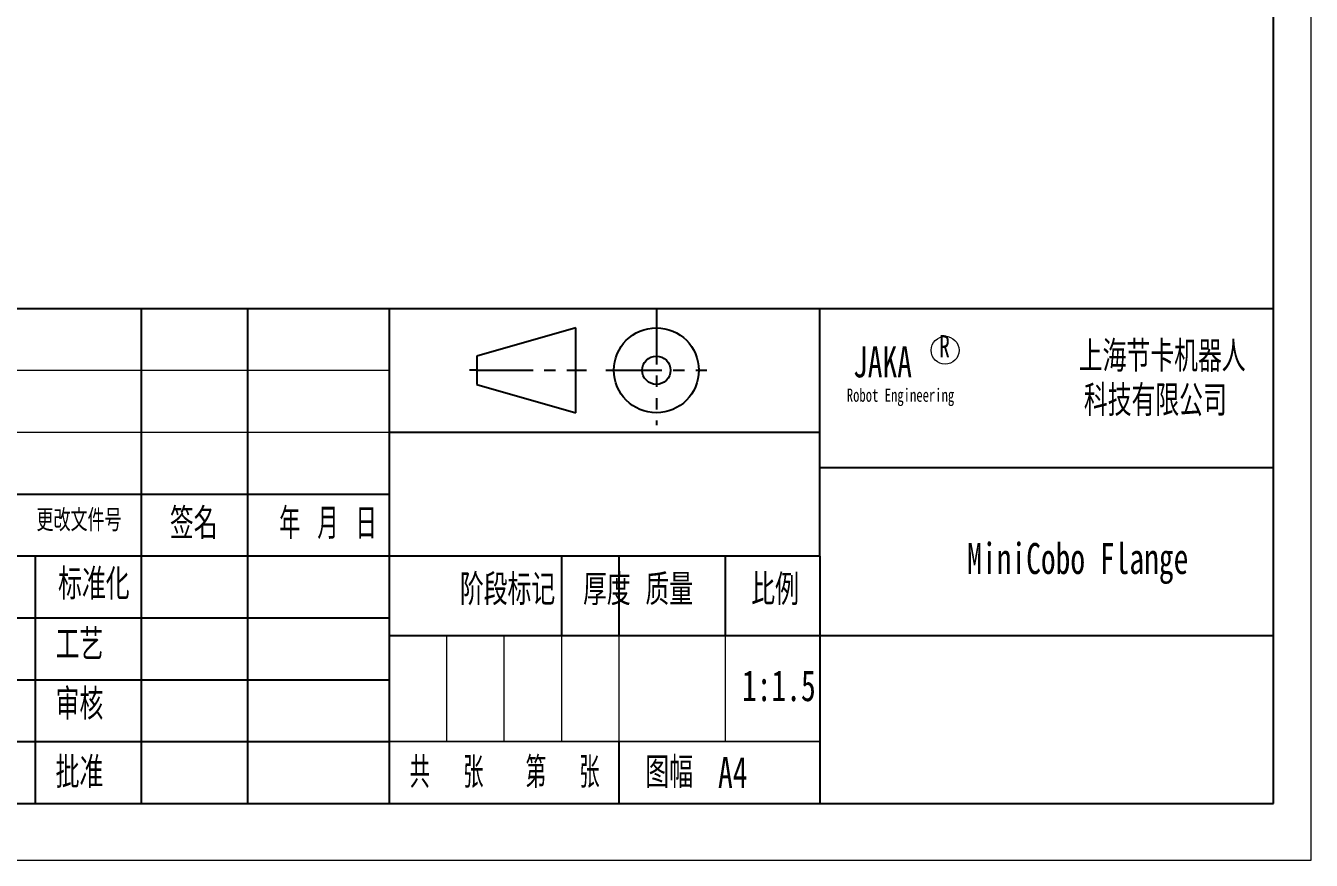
# Model space of a CAD drawing. Header units: millimetres. Extents: x 0 to 297, y 0 to 210.
# Drawn here: x 151.7 to 297, y 0 to 94.4 of the extents above; entities that cross this region are included whole.
import ezdxf

# ---------------------------------------------------------------- set-up
doc = ezdxf.new("R2010")
doc.units = ezdxf.units.MM
doc.linetypes.add('PHANTOM', pattern=[12.7, 6.35, -1.27, 1.27, -1.27, 1.27, -1.27])
doc.layers.add('文字层', color=190, linetype='Continuous')
doc.layers.add('标注层', color=3, linetype='Continuous')
doc.styles.add('SLDTEXTSTYLE0', font='TXT', dxfattribs={"width": 0.7, "bigfont": 'bigfont'})
doc.styles.add('SLDTEXTSTYLE1', font='TXT', dxfattribs={"width": 0.6, "bigfont": 'bigfont'})
doc.styles.add('SLDTEXTSTYLE2', font='TXT', dxfattribs={"width": 0.62, "bigfont": 'bigfont'})
doc.styles.add('SLDTEXTSTYLE5', font='TXT', dxfattribs={"width": 0.7})

# ---------------------------------------------------------------- blocks, each defined once
blk = doc.blocks.new('SW_NOTE_0')
at = {"layer": '文字层', "color": 0, "char_height": 3.5, "attachment_point": 2, "style": 'SLDTEXTSTYLE0'}
for s, insert in [('\\M+18FE3\\M+18A43节卡\\M+18AF7\\M+18AED\\M+1906C', (16.08, 4.51)), ('\\M+189C8\\M+18B5A\\M+1974C\\M+18CC0\\M+18CF6\\M+18E69', (15.31, -0.49))]:
    blk.add_mtext(s, dxfattribs=dict(at, insert=insert))

msp = doc.modelspace()

# ---------------------------------------------------------------- linework, layer by layer
at = {"color": 1, "linetype": 'Continuous', "lineweight": 18}
for p, q in [((296.993427, -0.00062), (296.993427, 209.99938)), ((112.726191, 55.430028), (192.726191, 55.430028)), ((112.726191, 48.430028), (192.726191, 48.430028)), ((199.226191, 25.430028), (199.226191, 13.453435)), ((205.726191, 25.430028), (205.726191, 13.455194)), ((212.215052, 25.430028), (212.215052, 13.45695)), ((218.726191, 25.430028), (218.726191, 13.458712)), ((230.726191, 25.430028), (230.726191, 13.461959)), ((-0.006573, -0.00062), (296.993427, -0.00062))]:
    msp.add_line(p, q, dxfattribs=at)
at = {"color": 190, "linetype": 'Continuous', "lineweight": 25}
for p, q in [((292.726191, 6.430028), (292.726191, 205.430028)), ((25.726191, 6.430028), (292.726191, 6.430028))]:
    msp.add_line(p, q, dxfattribs=at)
at = {"color": 1, "linetype": 'Continuous', "lineweight": 25}
for p, q in [((112.726191, 62.430028), (292.726191, 62.430028)), ((164.726191, 62.430028), (164.726191, 6.430028)), ((176.726191, 62.430028), (176.726191, 6.430028)), ((192.726191, 62.430028), (192.726191, 6.430028)), ((241.387708, 62.430028), (241.4181, 6.44036)), ((241.397479, 44.430028), (292.726191, 44.430028)), ((112.726191, 41.430028), (192.726191, 41.430028)), ((112.726191, 34.430028), (192.726191, 34.430028)), ((152.726191, 34.430028), (152.726191, 6.430028)), ((192.726191, 34.430028), (241.402907, 34.430028)), ((218.726191, 34.430028), (218.726191, 25.430028)), ((230.726191, 34.430028), (230.726191, 25.430028)), ((112.726191, 27.430028), (192.726191, 27.430028)), ((192.726191, 25.430028), (292.726191, 25.430028)), ((112.726191, 20.430028), (192.726191, 20.430028)), ((112.726191, 13.430028), (192.726191, 13.451676)), ((192.726191, 13.451676), (241.414287, 13.464851)), ((218.726191, 13.458712), (218.726191, 6.430028))]:
    msp.add_line(p, q, dxfattribs=at)
at = {"color": 7, "linetype": 'Continuous', "lineweight": 18}
msp.add_line((241.4181, 6.44036), (241.418106, 6.430028), dxfattribs=at)
at = {"color": 11, "linetype": 'Continuous', "lineweight": 18}
msp.add_circle((255.598087, 57.693131), 1.575159, dxfattribs=at)
at = {"layer": '文字层', "linetype": 'PHANTOM'}
for p, q in [((222.951279, 62.443706), (222.951279, 49.240627)), ((202.665582, 55.430028), (213.865582, 55.430028)), ((217.23786, 55.430028), (229.434426, 55.430028))]:
    msp.add_line(p, q, dxfattribs=at)
at = {"layer": '文字层'}
for p, q in [((213.865582, 60.230028), (202.665582, 57.030028)), ((213.865582, 50.630028), (213.865582, 60.230028)), ((202.665582, 57.030028), (202.665582, 53.830028)), ((202.665582, 55.430028), (201.844137, 55.430028)), ((213.865582, 55.430028), (215.047215, 55.430028)), ((202.665582, 53.830028), (213.865582, 50.630028))]:
    msp.add_line(p, q, dxfattribs=at)
for radius in [4.8, 1.6]:
    msp.add_circle((222.951279, 55.430028), radius, dxfattribs=at)
at = {"layer": '标注层', "color": 1}
for p, q in [((192.726191, 48.430028), (241.395307, 48.430028)), ((212.215052, 34.430028), (212.215052, 25.430028))]:
    msp.add_line(p, q, dxfattribs=at)

# ---------------------------------------------------------------- block references
at = {"layer": '文字层', "color": 4}
msp.add_blockref('SW_NOTE_0', (264.059239, 54.248298), dxfattribs=at)

# ---------------------------------------------------------------- texts
at = {"color": 7, "linetype": 'Continuous', "lineweight": 18, "attachment_point": 1, "style": 'SLDTEXTSTYLE5'}
for s, insert, char_height in [('R', (254.938917, 59.408091), 2.5), ('JAKA', (245.182677, 58.128523), 3.5), ('Robot Engineering', (244.480892, 53.370133), 1.5)]:
    msp.add_mtext(s, dxfattribs=dict(at, insert=insert, char_height=char_height))
at = {"color": 4, "linetype": 'Continuous', "lineweight": 18, "attachment_point": 2}
for s, insert, char_height, style in [('\\M+18D58\\M+189FC\\M+195B6\\M+18C8F\\M+18D86', (157.687044, 39.72224), 2.5, 'SLDTEXTSTYLE0'), ('签\\M+196BC', (170.647809, 39.847244), 3.5, 'SLDTEXTSTYLE0'), ('\\M+1944E \\M+18C8E \\M+193FA', (185.8233, 39.847244), 3.5, 'SLDTEXTSTYLE2'), ('标\\M+18F79\\M+189BB', (159.360807, 32.988176), 3.5, 'SLDTEXTSTYLE0'), ('阶\\M+19269标记', (206.129456, 32.366394), 3.5, 'SLDTEXTSTYLE0'), ('质\\M+197CA', (224.406025, 32.366394), 3.5, 'SLDTEXTSTYLE0'), ('\\M+194E4\\M+197E1', (236.372947, 32.366394), 3.5, 'SLDTEXTSTYLE0'), ('\\M+18D48艺', (157.731009, 26.149381), 3.5, 'SLDTEXTSTYLE0'), ('审\\M+18A6A', (157.731009, 19.415631), 3.5, 'SLDTEXTSTYLE0'), ('\\M+194E1\\M+18F79', (157.733439, 11.691835), 3.5, 'SLDTEXTSTYLE0'), ('\\M+18BA4  张', (199.237082, 11.691835), 3.5, 'SLDTEXTSTYLE1'), ('\\M+191E6  张', (212.36183, 11.691835), 3.5, 'SLDTEXTSTYLE1'), ('图\\M+1959D', (224.406025, 11.691835), 3.5, 'SLDTEXTSTYLE0')]:
    msp.add_mtext(s, dxfattribs=dict(at, insert=insert, char_height=char_height, style=style))
at = {"color": 2, "linetype": 'Continuous', "lineweight": 18, "char_height": 3.5, "attachment_point": 2, "style": 'SLDTEXTSTYLE5'}
for s, insert in [('MiniCobo Flange', (270.594464, 35.89309)), ('1:1.5', (236.800408, 21.507036))]:
    msp.add_mtext(s, dxfattribs=dict(at, insert=insert))
at = {"layer": '标注层', "color": 4, "insert": (217.356221, 32.366394), "char_height": 3.5, "attachment_point": 2, "style": 'SLDTEXTSTYLE0'}
msp.add_mtext('\\M+18CFA\\M+19378', dxfattribs=at)
at = {"layer": '标注层', "insert": (229.922036, 11.691835), "char_height": 3.5, "attachment_point": 1, "style": 'SLDTEXTSTYLE5'}
msp.add_mtext('A4', dxfattribs=at)

doc.saveas('drawing.dxf')
